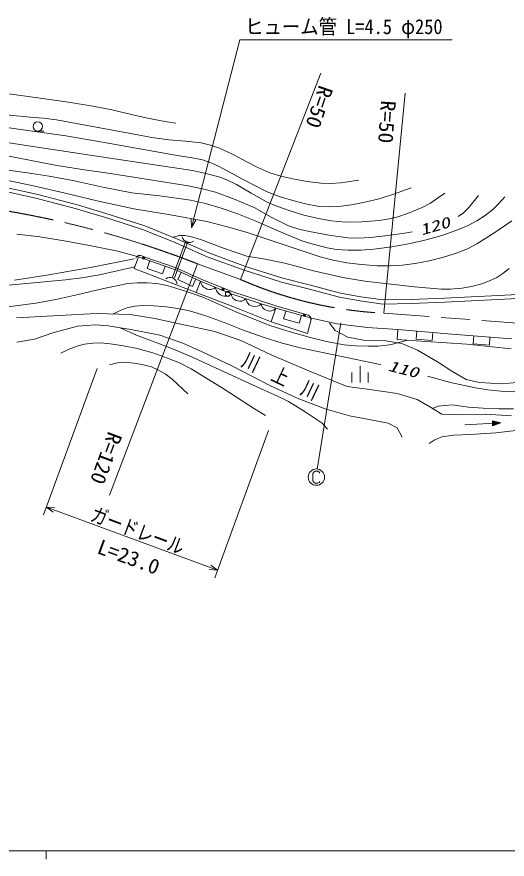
# Model space of a CAD drawing. Units: millimetres, scale not verified. Extents: x 40000 to 680000, y 20000 to 380000.
# Drawn here: x 264412 to 324474, y 204000 to 307075 of the extents above; entities that cross this region are included whole.
import ezdxf
from ezdxf.enums import TextEntityAlignment as Align

# ---------------------------------------------------------------- set-up
doc = ezdxf.new("R2010")
doc.units = ezdxf.units.MM
doc.header["$LTSCALE"] = 1000
doc.linetypes.add('CHAIN', pattern=[18.5, 12, -1.5, 3.5, -1.5])
for name, color, linetype, lineweight in [('M-BGD', 7, 'Continuous', 13), ('M-BGD-EXST', 7, 'Continuous', 13), ('M-BMK', 2, 'CHAIN', 13), ('M-STR-HTXT', 7, 'Continuous', 13), ('M-TTL-BAND', 7, 'Continuous', 13)]:
    doc.layers.add(name, color=color, linetype=linetype, lineweight=lineweight)
doc.styles.add('ＭＳ ゴシック', font='')
doc.styles.get('ＭＳ ゴシック').set_extended_font_data('MS Gothic')

msp = doc.modelspace()

# ---------------------------------------------------------------- linework, layer by layer
at = {"layer": 'M-BGD'}
for p, q in [((266970, 293093), (267720, 293093)), ((260991, 286653), (266839, 285362)), ((260893, 286163), (266722, 284876)), ((266722, 284876), (271719, 283589)), ((266839, 285362), (271854, 284070)), ((271719, 283589), (275693, 282378)), ((271854, 284070), (275846, 282854)), ((275846, 282854), (280102, 281486)), ((275693, 282378), (279933, 281015)), ((280102, 281486), (284102, 279886)), ((264401, 280479), (267244, 280165)), ((279933, 281015), (283907, 279425)), ((267244, 280165), (270467, 279628)), ((270467, 279628), (273309, 279113)), ((283494, 275226), (285126, 279659)), ((283729, 275140), (285361, 279573)), ((283907, 279425), (287730, 277722)), ((284102, 279886), (287918, 278185)), ((284737, 279966), (284675, 280147)), ((284856, 279764), (284737, 279966)), ((285024, 279608), (284856, 279764)), ((285183, 279520), (285024, 279608)), ((285296, 279479), (285183, 279520)), ((285476, 279447), (285296, 279479)), ((285704, 279461), (285476, 279447)), ((285885, 279524), (285704, 279461)), ((286087, 279643), (285885, 279524)), ((273309, 279113), (276783, 278397)), ((276783, 278397), (279335, 277726)), ((273440, 276391), (278798, 277479)), ((278798, 276293), (279335, 277726)), ((278984, 277537), (279010, 277613)), ((279010, 277613), (279087, 277713)), ((279087, 277713), (279176, 277788)), ((279176, 277788), (279303, 277851)), ((279303, 277851), (279417, 277875)), ((279335, 277726), (283968, 276092)), ((279417, 277875), (279562, 277868)), ((279562, 277868), (279714, 277816)), ((279714, 277816), (279997, 277719)), ((279997, 277719), (283819, 276413)), ((287730, 277722), (292273, 276056)), ((287918, 278185), (292434, 276530)), ((268332, 275512), (273440, 276391)), ((286359, 273336), (278798, 276293)), ((280708, 277241), (280376, 276298)), ((280376, 276298), (282262, 275633)), ((282262, 275633), (282595, 276576)), ((283819, 276413), (286972, 274980)), ((292434, 276530), (296974, 275099)), ((264142, 274842), (268332, 275512)), ((283968, 276092), (286923, 274749)), ((284535, 275834), (284121, 274924)), ((292273, 276056), (296837, 274618)), ((282657, 275012), (282865, 275119)), ((282865, 275119), (283051, 275170)), ((283051, 275170), (283279, 275170)), ((283279, 275170), (283456, 275126)), ((283456, 275126), (283567, 275079)), ((283567, 275079), (283720, 274981)), ((283720, 274981), (283878, 274815)), ((283878, 274815), (283984, 274606)), ((283984, 274606), (284035, 274421)), ((284121, 274924), (285942, 274096)), ((285942, 274096), (286356, 275006)), ((286923, 274749), (286359, 273336)), ((286359, 273336), (286923, 274749)), ((286923, 274749), (286956, 274518)), ((286923, 274749), (290660, 273182)), ((286956, 274518), (287020, 274361)), ((286972, 274980), (290731, 273451)), ((287020, 274361), (287121, 274188)), ((287121, 274188), (287296, 273985)), ((296837, 274618), (300092, 273785)), ((296974, 275099), (300220, 274268)), ((300220, 274268), (304062, 273251)), ((290879, 271646), (286359, 273336)), ((287296, 273985), (287502, 273855)), ((287502, 273855), (287723, 273762)), ((287723, 273762), (287960, 273707)), ((287960, 273707), (288228, 273724)), ((288228, 273724), (288422, 273773)), ((288422, 273773), (288579, 273838)), ((288579, 273838), (288767, 273976)), ((288767, 273976), (288802, 273733)), ((288802, 273733), (288870, 273568)), ((288870, 273568), (288976, 273387)), ((288976, 273387), (289159, 273174)), ((289159, 273174), (289376, 273037)), ((290506, 273019), (290704, 273164)), ((290660, 273182), (290708, 272966)), ((290660, 273182), (294331, 271951)), ((290731, 273451), (296145, 271700)), ((300092, 273785), (303953, 272763)), ((304062, 273251), (306529, 272803)), ((316801, 272657), (326624, 273152)), ((289376, 273037), (289608, 272940)), ((289608, 272940), (289857, 272881)), ((289857, 272881), (290138, 272900)), ((290138, 272900), (290341, 272951)), ((290341, 272951), (290506, 273019)), ((290708, 272966), (290780, 272821)), ((290780, 272821), (290888, 272665)), ((290888, 272665), (291068, 272484)), ((291068, 272484), (291272, 272376)), ((291272, 272376), (291488, 272303)), ((291488, 272303), (291716, 272267)), ((291716, 272267), (291969, 272302)), ((291969, 272302), (292149, 272362)), ((292149, 272362), (292293, 272434)), ((292293, 272434), (292462, 272578)), ((292462, 272578), (292512, 272350)), ((292512, 272350), (292588, 272198)), ((292588, 272198), (292701, 272034)), ((303953, 272763), (306451, 272309)), ((306451, 272309), (309252, 271930)), ((306529, 272803), (309280, 272431)), ((309280, 272431), (312678, 272506)), ((312678, 272506), (316801, 272657)), ((312697, 272006), (316823, 272157)), ((316823, 272157), (326589, 272650)), ((295567, 269746), (290879, 271646)), ((292701, 272034), (292890, 271843)), ((292890, 271843), (293105, 271729)), ((293105, 271729), (293333, 271653)), ((293333, 271653), (293573, 271615)), ((293573, 271615), (293839, 271652)), ((293839, 271652), (294029, 271715)), ((294029, 271715), (294181, 271790)), ((294181, 271790), (294358, 271942)), ((294331, 271951), (294386, 271736)), ((294331, 271951), (296126, 271414)), ((294386, 271736), (294462, 271594)), ((294462, 271594), (294575, 271442)), ((294575, 271442), (294761, 271267)), ((294761, 271267), (294968, 271165)), ((294968, 271165), (295187, 271100)), ((295187, 271100), (295416, 271071)), ((295416, 271071), (295667, 271115)), ((295567, 269746), (296126, 271414)), ((296126, 271414), (295567, 269746)), ((295667, 271115), (295846, 271180)), ((295846, 271180), (295988, 271257)), ((295988, 271257), (296151, 271406)), ((296126, 271414), (300490, 270205)), ((296145, 271700), (299680, 270680)), ((309252, 271930), (312697, 272006)), ((264365, 270257), (269589, 270528)), ((269589, 270528), (274117, 270760)), ((274117, 270760), (278296, 270644)), ((278296, 270644), (281314, 270180)), ((281314, 270180), (284848, 269406)), ((297344, 271076), (297077, 270113)), ((297077, 270113), (299005, 269579)), ((299005, 269579), (299272, 270543)), ((299680, 270680), (299968, 270597)), ((299968, 270597), (300122, 270553)), ((300490, 270205), (300002, 268309)), ((300122, 270553), (300213, 270506)), ((300213, 270506), (300311, 270415)), ((300311, 270415), (300371, 270335)), ((300371, 270335), (300407, 270242)), ((300407, 270242), (300431, 270110)), ((300431, 270110), (300423, 270008)), ((300490, 270205), (303646, 269511)), ((271823, 269228), (268826, 268397)), ((274061, 269372), (271823, 269228)), ((275601, 269264), (274061, 269372)), ((278380, 268831), (275601, 269264)), ((284848, 269406), (288679, 268555)), ((300002, 268309), (295567, 269746)), ((300423, 270008), (300406, 269951)), ((302697, 269586), (303397, 268703)), ((303646, 269511), (307382, 269064)), ((307382, 269064), (311075, 268817)), ((268826, 268397), (266588, 267639)), ((281919, 268109), (278380, 268831)), ((284735, 267134), (281919, 268109)), ((288679, 268555), (291852, 267471)), ((303397, 268703), (304942, 267894)), ((311012, 267591), (311075, 268817)), ((311075, 268817), (317700, 268258)), ((313391, 268622), (313307, 267625)), ((315300, 267457), (315384, 268454)), ((317700, 268258), (325042, 267676)), ((320374, 268046), (320295, 267049)), ((266588, 267639), (264422, 267278)), ((287117, 266087), (284735, 267134)), ((291852, 267471), (295567, 265730)), ((304942, 267894), (306893, 267526)), ((306893, 267526), (309616, 267415)), ((309616, 267415), (311566, 267084)), ((314560, 267338), (311012, 267591)), ((311566, 267084), (313480, 266274)), ((313307, 267625), (315300, 267457)), ((319545, 267000), (314560, 267338)), ((324951, 266451), (319545, 267000)), ((320295, 267049), (322289, 266891)), ((322289, 266891), (322368, 267888)), ((290764, 264354), (287117, 266087)), ((313480, 266274), (315945, 264839)), ((295567, 265730), (300249, 263718)), ((295493, 261935), (290764, 264354)), ((306464, 264349), (306464, 262349)), ((315945, 264839), (317712, 263698)), ((300249, 263718), (303151, 262518)), ((305464, 263549), (305464, 262349)), ((307464, 263549), (307464, 262349)), ((317712, 263698), (319441, 262705)), ((298959, 260310), (295493, 261935)), ((303151, 262518), (304893, 261822)), ((304893, 261822), (307640, 261473)), ((319441, 262705), (321097, 262337)), ((321097, 262337), (323784, 262153)), ((323784, 262153), (325661, 262337)), ((307640, 261473), (311015, 260969)), ((311015, 260969), (313453, 260234)), ((302317, 259083), (298959, 260310)), ((313453, 260234), (315001, 259344)), ((305169, 258252), (302317, 259083)), ((315001, 259344), (316471, 258454)), ((315317, 259135), (316039, 259441)), ((316039, 259441), (317735, 259580)), ((317735, 259580), (319736, 259330)), ((319736, 259330), (321543, 259191)), ((321543, 259191), (323461, 259108)), ((323461, 259108), (325240, 259108)), ((307552, 257819), (305169, 258252)), ((309898, 257350), (307552, 257819)), ((316471, 258454), (318600, 258377)), ((318600, 258377), (321811, 258454)), ((321811, 258454), (325023, 258261)), ((310981, 256772), (309898, 257350)), ((311631, 255653), (310981, 256772)), ((319305, 257168), (323679, 257387)), ((323679, 257387), (322664, 257656)), ((322664, 257656), (322696, 257017)), ((322696, 257017), (323679, 257387)), ((323559, 257381), (322707, 257599)), ((322707, 257599), (322733, 257079)), ((322733, 257079), (323559, 257381)), ((323439, 257375), (322750, 257541)), ((322750, 257541), (322770, 257141)), ((322770, 257141), (323439, 257375)), ((323320, 257369), (322793, 257483)), ((322793, 257483), (322807, 257203)), ((322807, 257203), (323320, 257369)), ((323200, 257363), (322836, 257425)), ((322836, 257425), (322844, 257265)), ((322844, 257265), (323200, 257363)), ((323040, 257355), (322879, 257367)), ((322879, 257367), (322881, 257327)), ((322881, 257327), (323040, 257355)), ((316471, 255668), (315543, 255281)), ((317903, 255900), (316471, 255668)), ((319993, 255978), (317903, 255900)), ((323088, 256171), (319993, 255978)), ((326610, 256558), (323088, 256171)), ((315543, 255281), (314924, 254856))]:
    msp.add_line(p, q, dxfattribs=at)
for points in [[(249137, 301195), (250460, 300499), (251925, 299858), (253395, 299332), (254935, 298892), (256349, 298616), (258135, 298384), (267570, 297084), (270741, 296653), (273706, 296149), (276063, 295696), (278448, 295135), (280430, 294674), (282791, 294242), (283902, 294061)], [(263129, 295084), (266457, 294764), (267671, 294682), (269255, 294453), (278798, 292707), (280950, 292296), (283081, 292006), (285080, 291880), (286986, 291659), (288117, 291382), (289251, 290986), (290820, 290266), (292589, 289334), (293952, 288630), (295422, 288000), (296748, 287596), (298218, 287262), (299988, 286935), (301656, 286727), (302855, 286681), (304041, 286751), (306317, 287101)], [(256879, 294412), (266050, 293145), (270404, 292507), (274888, 291743), (284287, 290071), (285674, 289882), (287140, 289564), (288279, 289181), (289211, 288769), (292046, 287199), (295059, 285665), (296555, 285096), (298204, 284590), (299766, 284186), (301429, 283884), (302628, 283816), (303809, 283863), (305395, 284075), (307027, 284402), (308779, 284820), (310562, 285361), (312704, 286166)], [(257603, 292549), (266912, 291141), (276368, 289693), (285933, 288264), (287411, 287956), (289147, 287478), (290146, 287116), (291312, 286571), (293101, 285479), (295095, 284396), (296254, 283902), (297767, 283382), (299563, 282822), (301354, 282385), (302957, 282114), (304688, 281944), (306687, 281995), (308814, 282158), (309803, 282298), (310944, 282573), (312401, 283058), (314069, 283745), (315079, 284292), (316075, 284960), (316828, 285514)], [(259642, 290758), (269105, 288942), (272428, 288386), (275866, 287914), (285393, 286394), (287159, 286038), (288746, 285608), (291159, 284715), (293485, 283727), (295578, 282553), (297675, 281508), (298971, 281103), (300261, 280809), (302617, 280356), (304945, 280027), (306148, 279996), (307749, 280078), (309850, 280298), (312179, 280648), (312855, 280771)], [(256152, 289274), (265712, 288001), (268366, 287596), (271273, 287042), (274948, 286228), (278509, 285559), (281919, 285173), (285677, 284638), (287534, 284220), (289458, 283673), (291364, 283018), (293594, 282130), (296508, 280832), (299337, 279683), (300696, 279238), (302440, 278790), (303565, 278611), (304963, 278515), (306530, 278538), (308125, 278664), (310332, 278938), (312594, 279324), (314543, 279773), (316469, 280322), (318167, 280920), (319677, 281557), (320748, 282102), (321782, 282747), (322724, 283492), (323463, 284214), (324194, 285029)], [(262960, 287112), (266628, 286373), (270165, 285558), (274421, 284533), (278755, 283600), (283249, 282855), (287701, 282012), (290216, 281380), (292628, 280666), (301572, 277725), (303173, 277309), (304844, 276983), (306629, 276751), (308534, 276611), (310134, 276586), (311617, 276674), (313205, 276880), (314918, 277213), (316665, 277655), (318385, 278204), (319684, 278727), (320775, 279279), (322971, 280674), (325045, 282110)], [(318491, 282626), (319131, 283106), (319782, 283740), (320944, 285211)], [(283544, 280109), (284327, 280299), (285004, 280320), (285988, 280106), (287013, 279777), (289734, 278759), (292593, 277801), (294845, 277426), (297235, 276919), (300735, 276009), (304357, 275175), (307052, 274748), (309856, 274410), (313119, 274031), (316407, 273755), (317523, 273750), (318917, 273860), (320103, 274062), (321361, 274398), (322306, 274750), (323205, 275191), (323931, 275654), (324703, 276284)], [(236041, 275913), (237705, 275223), (239486, 274606), (241816, 274011), (244183, 273515), (245769, 273297), (247192, 273200), (249594, 273193), (251986, 273287), (256326, 273596), (260766, 274013), (270392, 274884), (272355, 275128), (274522, 275509), (278864, 276468)], [(263300, 271575), (266738, 272018), (269206, 272476), (271742, 273051), (274863, 273803), (277988, 274432), (279184, 274541), (280359, 274542), (281556, 274429), (282842, 274185), (284951, 273560), (287205, 272772), (291253, 270987), (295391, 269285), (297873, 268513), (300526, 267801), (302353, 267363), (304516, 266957), (305911, 266811), (307479, 266758), (308685, 266785), (310081, 266927), (312288, 267500)], [(276178, 270703), (277071, 271159), (277894, 271466), (278877, 271666), (279811, 271743), (281211, 271724), (282757, 271595), (284144, 271402), (285570, 271090), (287560, 270486), (289822, 269683), (292051, 268784), (294604, 267876), (296893, 267159), (299327, 266518), (308699, 264592), (308981, 264531)], [(277073, 269034), (279082, 268138), (281015, 267383), (283586, 266410), (286165, 265321), (294786, 261351), (296256, 260717), (297695, 259984), (299741, 258726), (301797, 257339), (302479, 256628)], [(269806, 265906), (270886, 266431), (271928, 266825), (272707, 267024), (273701, 267161), (274649, 267170), (275847, 267068), (277495, 266835), (279149, 266498), (281072, 265949), (282887, 265322), (284330, 264717), (285759, 263996), (289796, 261526), (293538, 259120), (294862, 258288)], [(275763, 264498), (276741, 264725), (277605, 264803), (278804, 264699), (279929, 264501), (280891, 264235), (281697, 263890), (282567, 263393), (283445, 262755), (285367, 260924)], [(314731, 263086), (317519, 262348), (320576, 261657), (322101, 261415), (323693, 261269), (325070, 261204), (326468, 261261), (327328, 261414), (328292, 261695), (330766, 262786)]]:
    msp.add_lwpolyline(points, dxfattribs=at)
for centre, radius in [((266970, 293663), 570), ((279949, 277577), 150), ((279949, 277577), 90), ((279949, 277577), 30), ((289660, 273725), 150), ((289660, 273725), 90), ((289660, 273725), 30), ((290267, 273168), 300), ((299638, 270536), 150), ((299638, 270536), 90), ((299638, 270536), 30)]:
    msp.add_circle(centre, radius, dxfattribs=at)
at = {"layer": 'M-BGD-EXST'}
for p, q in [((304085, 269639), (301208, 251724)), ((300779, 251346), (300659, 251186)), ((300659, 251186), (300659, 250306)), ((300939, 251466), (300779, 251346)), ((301299, 251466), (300939, 251466)), ((301459, 251346), (301299, 251466)), ((301539, 251226), (301459, 251346)), ((300659, 250306), (300779, 250146)), ((300779, 250146), (300939, 250026)), ((300939, 250026), (301299, 250026)), ((301299, 250026), (301459, 250106)), ((301459, 250106), (301539, 250226))]:
    msp.add_line(p, q, dxfattribs=at)
msp.add_circle((301099, 250746), 1000, dxfattribs=at)
at = {"layer": 'M-BMK'}
for p, q in [((291825, 274926), (286533, 276861)), ((351801, 267625), (309358, 270812))]:
    msp.add_line(p, q, dxfattribs=at)
for centre, radius, start, end in [((242988, 165040), 120000, 68.72303, 80.70135), ((311825, 320751), 50000, 246.42181, 267.17232)]:
    msp.add_arc(centre, radius, start, end, dxfattribs=at)
at = {"layer": 'M-STR-HTXT'}
for p, q in [((285805, 281303), (291713, 304264)), ((291713, 304264), (317730, 304264)), ((301658, 300169), (291825, 274926)), ((309358, 270812), (311965, 297720)), ((285805, 281303), (285783, 282341)), ((286325, 282202), (285805, 281303)), ((286533, 276861), (275765, 248556)), ((274260, 264058), (267694, 246117)), ((288661, 238444), (295249, 256446)), ((268881, 246449), (268038, 247056)), ((268038, 247056), (269073, 246975)), ((268038, 247056), (289005, 239383)), ((289005, 239383), (287970, 239464)), ((288162, 239990), (289005, 239383))]:
    msp.add_line(p, q, dxfattribs=at)
at = {"layer": 'M-TTL-BAND'}
for p, q in [((40000, 205000), (579000, 205000)), ((268000, 205000), (268000, 204000))]:
    msp.add_line(p, q, dxfattribs=at)

# ---------------------------------------------------------------- texts
at = {"layer": 'M-BGD', "style": 'ＭＳ ゴシック', "oblique": 15, "width": 1.4}
for s, rotation, p in [('120', 16.1, (314102, 279942)), ('110', 345.7, (309693, 263405))]:
    msp.add_text(s, height=1320, rotation=rotation, dxfattribs=at).set_placement(p, align=Align.BOTTOM_LEFT)
at = {"layer": 'M-BGD', "style": 'ＭＳ ゴシック', "width": 0.8}
msp.add_text('川\u3000上\u3000川', height=1833, rotation=334.7, dxfattribs=at).set_placement((291560, 263922), align=Align.BOTTOM_LEFT)
at = {"layer": 'M-STR-HTXT', "style": 'ＭＳ ゴシック', "width": 0.9}
msp.add_text('ヒューム管 L=4.5 φ250', height=1833, dxfattribs=at).set_placement((292380, 304412), align=Align.BOTTOM_LEFT)
at = {"layer": 'M-STR-HTXT', "style": 'ＭＳ ゴシック'}
for s, rotation, width, p in [('R=50', 251.1, 1.05, (300929, 298998)), ('R=50', 266, 1.05, (308478, 296931)), ('R=120', 249.6, 1.05, (275125, 256635)), ('ガードレール', 339.2, 0.8, (273091, 244965)), ('L=23.0', 339.9, 1.05, (273919, 240958))]:
    msp.add_text(s, height=1833, rotation=rotation, dxfattribs=dict(at, width=width)).set_placement(p, align=Align.BOTTOM_LEFT)

doc.saveas('drawing.dxf')
